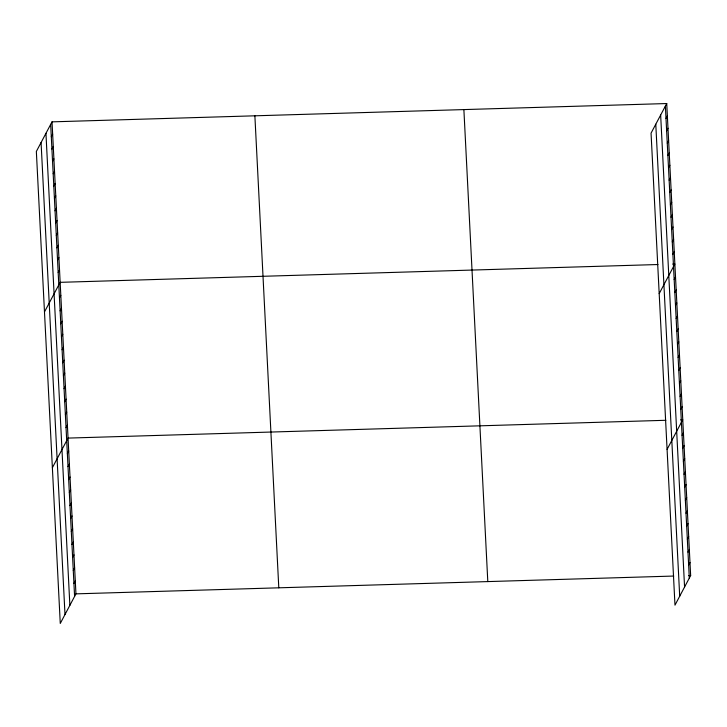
<?xml version="1.0" encoding="UTF-8"?>
<svg xmlns="http://www.w3.org/2000/svg" width="727" height="727" viewBox="0 0 727 727"><rect width="100%" height="100%" fill="white"/><g stroke="black" fill="none" stroke-linecap="round" stroke-linejoin="round"><path stroke-width="1.09" d="M52.026 121.854L36.35 151.452L60.268 623.457L75.944 593.859L52.026 121.854L666.732 103.543L690.65 575.548L674.974 605.146L651.056 133.141L666.732 103.543M51.299 136.749L52.653 134.195M51.926 149.09L53.271 146.545M52.553 161.43L53.898 158.886M53.18 173.78L54.525 171.227M53.798 186.121L55.152 183.577M54.425 198.471L55.779 195.917M55.052 210.812L56.406 208.267M55.679 223.162L57.024 220.608M56.306 235.503L57.651 232.958M56.933 247.843L58.278 245.299M57.551 260.193L58.905 257.64M58.178 272.534L59.532 269.99M44.483 311.938L60.159 282.33L657.962 264.528M59.469 297.861L60.814 295.316M60.123 310.838L61.468 308.293M60.777 323.824L62.131 321.27M61.441 336.801L62.786 334.256M62.095 349.778L63.449 347.233M62.749 362.764L64.103 360.21M63.413 375.741L64.758 373.196M64.067 388.718L65.421 386.173M64.73 401.704L66.075 399.15M65.385 414.681L66.73 412.136M66.039 427.667L67.393 425.113M52.38 467.697L68.047 438.09L665.85 420.288M67.357 453.621L68.711 451.076M68.02 466.607L69.365 464.053M68.674 479.584L70.019 477.03M69.329 492.561L70.683 490.016M69.992 505.547L71.337 502.993M70.646 518.524L72 515.979M71.301 531.501L72.655 528.956M71.964 544.487L73.309 541.933M72.618 557.464L73.972 554.919M73.282 570.441L74.627 567.896M73.936 583.427L75.281 580.873M666.005 118.437L667.359 115.884M666.632 130.778L667.986 128.234M667.259 143.128L668.604 140.575M667.886 155.469L669.231 152.924M668.513 167.819L669.858 165.265M669.131 180.16L670.485 177.615M669.758 192.501L671.112 189.956M670.385 204.85L671.739 202.297M671.012 217.191L672.357 214.647M671.639 229.541L672.984 226.988M672.266 241.882L673.611 239.337M672.884 254.232L674.238 251.678M659.189 293.626L674.865 264.028L672.748 264.083M674.174 279.55L675.519 277.005M674.829 292.536L676.183 289.982M675.483 305.513L676.837 302.968M676.146 318.49L677.491 315.945M676.801 331.476L678.155 328.922M677.464 344.453L678.809 341.908M678.118 357.43L679.463 354.885M678.773 370.416L680.127 367.862M679.436 383.393L680.781 380.848M680.09 396.369L681.444 393.825M680.754 409.356L682.099 406.802M667.086 449.386L682.753 419.788L680.645 419.852M682.062 435.319L683.416 432.765M682.726 448.295L684.071 445.742M683.38 461.272L684.734 458.728M684.034 474.258L685.388 471.705M684.698 487.235L686.043 484.682M685.352 500.212L686.706 497.668M686.015 513.198L687.36 510.645M686.67 526.175L688.015 523.631M687.324 539.152L688.678 536.608M687.987 552.138L689.332 549.585M688.642 565.115L689.996 562.571M75.944 593.859L673.747 576.048M688.533 575.611L690.65 575.548M665.378 106.087L689.305 578.092M660.652 115.02L684.57 587.025M655.781 124.217L679.7 596.222M463.881 109.586L487.799 581.591M254.877 115.811L278.795 587.816M50.672 124.399L74.59 596.404M45.946 133.332L69.865 605.327M41.075 142.528L64.994 614.533"/></g></svg>
